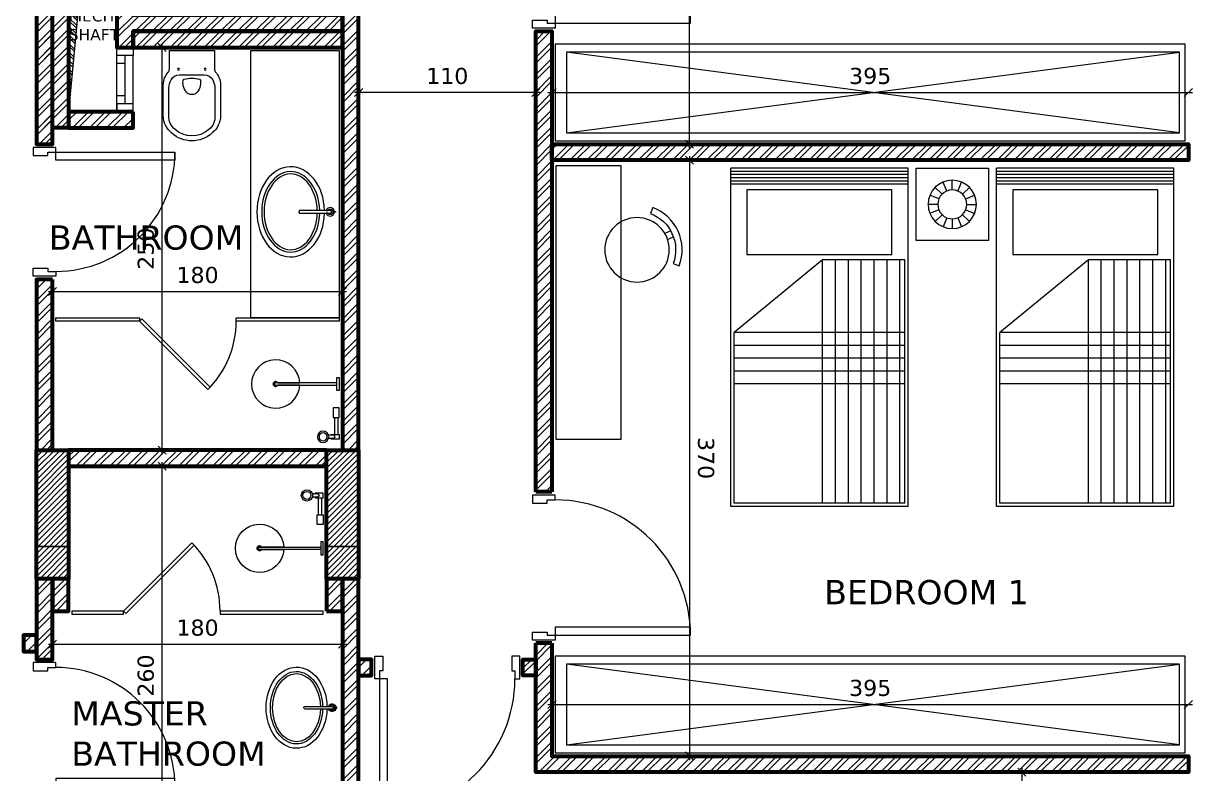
# Model space of a CAD drawing. Header units: inches. Extents: x -48 to 777, y -156 to 510.
# Drawn here: x 301.1 to 308.32, y 133.45 to 138.11 of the extents above; entities that cross this region are included whole.
import ezdxf

# ---------------------------------------------------------------- set-up
doc = ezdxf.new("R2010")
doc.units = ezdxf.units.IN
doc.header["$MEASUREMENT"] = 0
doc.set_wipeout_variables(frame=1)
doc.linetypes.add('ACAD_ISO10W100', pattern=[18, 12, -3, 0, -3])
doc.layers.get('Defpoints').update_dxf_attribs({"lineweight": 5})
for name, color, linetype, lineweight in [('A-DIM', 9, 'Continuous', 5), ('A-DOORS', 38, 'Continuous', 20), ('A-FURN1', 211, 'Continuous', 15), ('A-LEVELS', 139, 'Continuous', 20), ('A-LIMIT LOT', 235, 'ACAD_ISO10W100', 20), ('A-PILLARS', 1, 'Continuous', 60), ('A-PROJECTION2', 5, 'Continuous', 20), ('A-SANITARY', 120, 'Continuous', 5), ('A-TEXT', 50, 'Continuous', 15), ('A-WALLS', 7, 'Continuous', 60), ('A-WINDOWS', 4, 'Continuous', 20), ('D-GLASS', 171, 'Continuous', 20), ('H-OTHERS', 189, 'Continuous', 5), ('H-PILLARS', 61, 'Continuous', 5), ('H-WALLS', 51, 'Continuous', 5), ('modificat', 127, 'Continuous', 15)]:
    doc.layers.add(name, color=color, linetype=linetype, lineweight=lineweight)
doc.layers.add('HH-GREY', color=253, linetype='Continuous', lineweight=5, true_color=0x828282)
doc.layers.add('pts pc', color=7, linetype='Continuous')
doc.layers.add('str-columns', color=3, linetype='Continuous')
doc.styles.add('ROMAND', font='verdana.ttf')
doc.dimstyles.new('M-1.50', dxfattribs={"dimtxt": 0.1, "dimasz": 0.05, "dimexe": 0.025, "dimexo": 0.025, "dimgap": 0.05, "dimtad": 1, "dimlfac": 100, "dimrnd": 0.5, "dimzin": 9, "dimdsep": 46, "dimtxsty": 'ROMAND', "dimblk": 'OBLIQUE', "dimcen": 1, "dimdle": 0.025, "dimclrd": 256, "dimclre": 256, "dimclrt": 2, "dimadec": 0, "dimazin": 0, "dimtfac": 0.666667, "dimtmove": 2, "dimatfit": 3, "dimfxl": 0.04, "dimtolj": 1, "dimtzin": 5, "dimlwd": -1, "dimlwe": -1, "dimarcsym": 0})
pattern_1 = [(45, (-242.49175, -175.21088), (-0.053033009, 0.053033009), []), (45, (-242.4564, -175.21088), (-0.053033009, 0.053033009), [])]

# ---------------------------------------------------------------- blocks, each defined once
blk = doc.blocks.new('_Oblique')
at = {"color": 0, "linetype": 'ByBlock', "lineweight": -2}
blk.add_line((-0.5, -0.5), (0.5, 0.5), dxfattribs=at)
blk = doc.blocks.new('*D230')
at = {"layer": 'A-DIM', "transparency": 16777216}
for p, q in [((305.652, 137.2569), (305.2056, 137.2569)), ((305.2306, 137.2819), (305.2306, 133.5319)), ((305.652, 133.5569), (305.2056, 133.5569))]:
    blk.add_line(p, q, dxfattribs=at)
at = {"layer": 'Defpoints', "color": 0, "transparency": 16777216}
for p in [(305.677, 137.2569), (305.2306, 133.5569), (305.677, 133.5569)]:
    blk.add_point(p, dxfattribs=at)
at = {"layer": 'A-DIM', "transparency": 16777216, "xscale": 0.05, "yscale": 0.05, "zscale": 0.05}
for p, rotation in [((305.2306, 137.2569), 89.99999999999987), ((305.2306, 133.5569), 269.9999999999999)]:
    blk.add_blockref('_Oblique', p, dxfattribs=dict(at, rotation=rotation))
at = {"layer": 'A-DIM', "color": 2, "transparency": 16777216, "insert": (305.3326, 135.4069), "char_height": 0.1, "attachment_point": 5, "rotation": 270, "style": 'ROMAND'}
blk.add_mtext('\\A1;370', dxfattribs=at)
blk = doc.blocks.new('*D234')
at = {"layer": 'A-DIM', "transparency": 16777216}
for p, q in [((307.2924, 133.4819), (307.2924, 129.8319)), ((307.7139, 133.4569), (307.2674, 133.4569)), ((307.7139, 129.8569), (307.2674, 129.8569))]:
    blk.add_line(p, q, dxfattribs=at)
at = {"layer": 'Defpoints', "color": 0, "transparency": 16777216}
for p in [(307.7389, 133.4569), (307.2924, 129.8569), (307.7389, 129.8569)]:
    blk.add_point(p, dxfattribs=at)
at = {"layer": 'A-DIM', "transparency": 16777216, "xscale": 0.05, "yscale": 0.05, "zscale": 0.05}
for p, rotation in [((307.2924, 133.4569), 89.99999999907386), ((307.2924, 129.8569), 269.9999999990739)]:
    blk.add_blockref('_Oblique', p, dxfattribs=dict(at, rotation=rotation))
at = {"layer": 'A-DIM', "color": 2, "transparency": 16777216, "insert": (307.3945, 131.6569), "char_height": 0.1, "attachment_point": 5, "rotation": 270, "style": 'ROMAND'}
blk.add_mtext('\\A1;360', dxfattribs=at)
blk = doc.blocks.new('vnkhjghg')
at = {"extrusion": (0, 0, -1)}
for points in [[(-757.0152, 41.8368), (-757.0011, 41.7994, 0.414214), (-757.1411, 41.4902), (-757.1785, 41.4761, -0.414214)], [(-757.1426, 41.6552, -0.041739), (-757.1261, 41.6917), (-757.0895, 41.6751, 0.050126), (-757.106, 41.6387)]]:
    blk.add_lwpolyline(points, format="xyb", close=True, dxfattribs=at)
blk.add_circle((-756.9165, 41.5748), 0.2, dxfattribs=at)
blk = doc.blocks.new('gkjhg')
at = {"layer": 'A-FURN1', "extrusion": (0, 0, -1)}
for p, q in [((566.8796, 146.1703), (568.9796, 146.1703)), ((566.8796, 146.1703), (566.8796, 145.0703)), ((568.9796, 146.1703), (568.9796, 145.0703)), ((566.8996, 146.1503), (566.8996, 145.0903)), ((566.8996, 146.1503), (568.4096, 146.1503)), ((568.4096, 146.1503), (568.4096, 145.6403)), ((568.4446, 146.0703), (568.8446, 146.0703)), ((568.4446, 145.1703), (568.4446, 146.0703)), ((568.8446, 146.0703), (568.8446, 145.1703)), ((568.4096, 145.6403), (567.9596, 145.0903)), ((568.8446, 145.1703), (568.4446, 145.1703)), ((566.8996, 145.0903), (567.9596, 145.0903)), ((566.8796, 145.0703), (568.9796, 145.0703))]:
    blk.add_line(p, q, dxfattribs=at)
at = {"layer": 'HH-GREY', "extrusion": (0, 0, -1)}
for p, q in [((568.8796, 146.1703), (568.8796, 145.0703)), ((568.8996, 146.1703), (568.8996, 145.0703)), ((568.9196, 146.1703), (568.9196, 145.0703)), ((568.9396, 146.1703), (568.9396, 145.0703)), ((568.9596, 146.1703), (568.9596, 145.0703)), ((566.8996, 146.1203), (568.4096, 146.1203)), ((567.6396, 146.1503), (567.6396, 145.0903)), ((567.7196, 146.1503), (567.7196, 145.0903)), ((567.7996, 146.1503), (567.7996, 145.0903)), ((567.8796, 146.1503), (567.8796, 145.0903)), ((567.9596, 146.1503), (567.9596, 145.0903)), ((566.8996, 146.0403), (568.4096, 146.0403)), ((566.8996, 145.9603), (568.4096, 145.9603)), ((566.8996, 145.8803), (568.4096, 145.8803)), ((566.8996, 145.8003), (568.4096, 145.8003)), ((566.8996, 145.7203), (568.4096, 145.7203)), ((566.8996, 145.6403), (568.4096, 145.6403))]:
    blk.add_line(p, q, dxfattribs=at)
blk = doc.blocks.new('dzhgjfcgxbf')
for p, q in [((631.6, 370.288), (631.562, 370.381)), ((631.657, 370.3), (631.657, 370.4)), ((631.715, 370.288), (631.753, 370.381)), ((631.519, 370.207), (631.426, 370.245)), ((631.551, 370.256), (631.481, 370.326)), ((631.764, 370.256), (631.834, 370.326)), ((631.796, 370.207), (631.888, 370.245)), ((631.507, 370.15), (631.407, 370.15)), ((631.807, 370.15), (631.907, 370.15)), ((631.519, 370.092), (631.426, 370.054)), ((631.551, 370.044), (631.481, 369.973)), ((631.6, 370.011), (631.562, 369.919)), ((631.657, 370), (631.657, 369.9)), ((631.715, 370.011), (631.753, 369.919)), ((631.764, 370.044), (631.834, 369.973)), ((631.796, 370.092), (631.888, 370.054))]:
    blk.add_line(p, q)
for radius in [0.25, 0.15]:
    blk.add_circle((631.657, 370.15), radius)
blk = doc.blocks.new('*U34')
for points in [[(130, -160), (100, -160), (100, -20), (150, -20), (150, -110), (130, -110), (130, -160)], [(970, -160), (1000, -160), (1000, -20), (950, -20), (950, -110), (970, -110), (970, -160)], [(180, -1000), (180, -160), (130, -160), (130, -1000)]]:
    blk.add_lwpolyline(points, close=True)
blk.add_arc((130, -160), 840, 270, 0)
blk = doc.blocks.new('*U38')
for points in [[(130, -160), (100, -160), (100, -20), (150, -20), (150, -110), (130, -110), (130, -160)], [(870, -160), (900, -160), (900, -20), (850, -20), (850, -110), (870, -110), (870, -160)], [(820, -900), (820, -160), (870, -160), (870, -900)]]:
    blk.add_lwpolyline(points, close=True)
blk.add_arc((870, -160), 740, 180, 270)
blk = doc.blocks.new('*U54')
for points in [[(130, -160), (100, -160), (100, -20), (150, -20), (150, -110), (130, -110), (130, -160)], [(870, -160), (900, -160), (900, -20), (850, -20), (850, -110), (870, -110), (870, -160)], [(180, -900), (180, -160), (130, -160), (130, -900)]]:
    blk.add_lwpolyline(points, close=True)
blk.add_arc((130, -160), 740, 270, 0)
blk = doc.blocks.new('A$C4CB417C4')
blk.add_lwpolyline([(245.2, 7), (381.7, 7, -4.038071), (381.7, -7), (245.2, -7, 42.833797)], format="xyb", close=True)
at = {"ltscale": 0.1}
blk.add_lwpolyline([(0, 40), (15, 40), (15, -40), (0, -40)], close=True, dxfattribs=at)
blk.add_lwpolyline([(402, 7), (15, 7), (15, -7), (402, -7)], close=True)
for radius, start, end in [(150, 182.67477, 177.32523), (15, 207.81814, 152.18186), (12, 215.68533, 144.31467)]:
    blk.add_arc((395, 0), radius, start, end, dxfattribs=at)
blk = doc.blocks.new('A$C666D454D')
at = {"ltscale": 0.1}
for p, q in [((37, 10), (67.5, 10)), ((37, -10), (67.5, -10))]:
    blk.add_line(p, q, dxfattribs=at)
blk.add_lwpolyline([(37, 11), (47, 11), (47, 10.5), (50, 10.5), (50, 15), (0, 15), (0, -15), (50, -15), (50, -10.5), (47, -10.5), (47, -11), (37, -11, -1)], format="xyb", close=True, dxfattribs=at)
blk.add_lwpolyline([(37, -10), (37, -10), (37, -10, -1), (37, 10), (37, 10), (37, 10)], format="xyb", dxfattribs=at)
for radius in [35, 25]:
    blk.add_circle((101, 0), radius, dxfattribs=at)
blk = doc.blocks.new('A$C05B82E3A')
at = {"ltscale": 0.1}
for p, q in [((-30, 29), (-135, 29)), ((-30, 9), (-135, 9))]:
    blk.add_line(p, q, dxfattribs=at)
blk.add_lwpolyline([(30, 0), (30, 38), (-30, 38), (-30, 0)], close=True, dxfattribs=at)
at = {"ltscale": 0.1, "xscale": -1, "rotation": 270}
blk.add_blockref('A$C666D454D', (-150, 0), dxfattribs=at)
blk = doc.blocks.new('A$C114C6178')
for points in [[(177.5, -211.9, 0.16864), (147.3, -132.7, -0.198912), (140, -115), (140, 0), (-140, 0), (-140, -115, -0.198912), (-147.3, -132.7, 0.16864), (-177.5, -211.9), (-177.5, -405, 0.225866), (-126.2, -510.7, 0.390178), (126.2, -510.7, 0.225866), (177.5, -405)], [(142.8, -231.9, 0.110329), (129.5, -180.6, 0.254034), (77, -150), (-77, -150, 0.254034), (-129.5, -180.6, 0.110329), (-142.8, -231.9), (-142.8, -405, 0.247706), (-105.9, -488.7, 0.390724), (106.2, -488.4, 0.246571), (142.8, -405)], [(54.9, -185.7, 0.338204), (47.1, -176.5, 0.109547), (-47.1, -176.5, 0.38369), (-52.4, -185.7, 0.252795), (-25.1, -266.2, 0.060555), (-21, -268.7, 0.083015), (0, -272.4, 0.083015), (21, -268.7, 0.060555), (25.1, -266.2, 0.250335)]]:
    blk.add_lwpolyline(points, format="xyb", close=True)
for centre in [(-82.5, -115), (82.5, -115)]:
    blk.add_circle(centre, 5.91)
blk = doc.blocks.new('fghjgcfd')
for points in [[(114.5932, -90.6209, 0.697476), (114.5868, -90.6535), (114.5868, -90.6631, -0.791584), (114.5932, -90.6121)], [(114.6052, -90.8243, -0.509087), (114.5932, -90.8331, -0.325305), (114.5868, -90.8243), (114.5868, -90.6384, -1), (114.6052, -90.6384)], [(114.6052, -90.6631), (114.6052, -90.6535, 0.697476), (114.5988, -90.6209), (114.5988, -90.6121, -0.791584)]]:
    blk.add_lwpolyline(points, format="xyb", close=True)
blk.add_lwpolyline([(114.5988, -90.6044), (114.5932, -90.6044), (114.5932, -90.6223), (114.5988, -90.6223)], close=True)
at = {"extrusion": (0, 0, -1)}
for major_axis, ratio, start_param, end_param in [((-0.28, 0), 0.75, 7.88683, 14.104318), ((-0.25, 0), 0.72, 7.890774, 14.100375), ((-0.235, 0), 0.702128, 7.893123, 14.098025)]:
    blk.add_ellipse((114.596, -90.8834), major_axis=major_axis, ratio=ratio, start_param=start_param, end_param=end_param, dxfattribs=at)
blk = doc.blocks.new('*U32')
for p, q in [((50, 100), (350, 100)), ((50, 50), (350, 50)), ((50, 0), (350, 0)), ((300, 50), (300, 0))]:
    blk.add_line(p, q)
for points in [[(0, 100), (50, 100), (50, 0), (0, 0)], [(400, 100), (350, 100), (350, 0), (400, 0)], [(100, 50), (100, 0)]]:
    blk.add_lwpolyline(points)
blk = doc.blocks.new('*D70')
at = {"layer": 'A-DIM', "transparency": 16777216}
for p, q in [((305.652, 137.2569), (305.2056, 137.2569)), ((305.2306, 137.2819), (305.2306, 133.5319)), ((305.652, 133.5569), (305.2056, 133.5569))]:
    blk.add_line(p, q, dxfattribs=at)
at = {"layer": 'Defpoints', "color": 0, "transparency": 16777216}
for p in [(305.677, 137.2569), (305.2306, 133.5569), (305.677, 133.5569)]:
    blk.add_point(p, dxfattribs=at)
at = {"layer": 'A-DIM', "transparency": 16777216, "xscale": 0.05, "yscale": 0.05, "zscale": 0.05}
for p, rotation in [((305.2306, 137.2569), 89.99999999999987), ((305.2306, 133.5569), 269.9999999999999)]:
    blk.add_blockref('_Oblique', p, dxfattribs=dict(at, rotation=rotation))
at = {"layer": 'A-DIM', "color": 2, "transparency": 16777216, "insert": (305.3326, 135.4069), "char_height": 0.1, "attachment_point": 5, "rotation": 270, "style": 'ROMAND'}
blk.add_mtext('\\A1;370', dxfattribs=at)
blk = doc.blocks.new('*D74')
at = {"layer": 'A-DIM', "transparency": 16777216}
for p, q in [((307.2924, 133.4819), (307.2924, 129.8319)), ((307.7139, 133.4569), (307.2674, 133.4569)), ((307.7139, 129.8569), (307.2674, 129.8569))]:
    blk.add_line(p, q, dxfattribs=at)
at = {"layer": 'Defpoints', "color": 0, "transparency": 16777216}
for p in [(307.7389, 133.4569), (307.2924, 129.8569), (307.7389, 129.8569)]:
    blk.add_point(p, dxfattribs=at)
at = {"layer": 'A-DIM', "transparency": 16777216, "xscale": 0.05, "yscale": 0.05, "zscale": 0.05}
for p, rotation in [((307.2924, 133.4569), 89.99999999907351), ((307.2924, 129.8569), 269.9999999990735)]:
    blk.add_blockref('_Oblique', p, dxfattribs=dict(at, rotation=rotation))
at = {"layer": 'A-DIM', "color": 2, "transparency": 16777216, "insert": (307.3945, 131.6569), "char_height": 0.1, "attachment_point": 5, "rotation": 270, "style": 'ROMAND'}
blk.add_mtext('\\A1;360', dxfattribs=at)
blk = doc.blocks.new('*D109')
at = {"layer": 'A-DIM', "transparency": 16777216}
for p, q in [((304.3518, 133.8769), (308.3518, 133.8769)), ((304.3768, 133.8519), (304.3768, 133.8519))]:
    blk.add_line(p, q, dxfattribs=at)
at = {"layer": 'Defpoints', "color": 0, "transparency": 16777216}
for p in [(304.3768, 133.8769), (308.3268, 133.8769), (308.3268, 133.8769)]:
    blk.add_point(p, dxfattribs=at)
at = {"layer": 'A-DIM', "transparency": 16777216, "xscale": 0.05, "yscale": 0.05, "zscale": 0.05, "rotation": 180}
blk.add_blockref('_Oblique', (304.3768, 133.8769), dxfattribs=at)
at = {"layer": 'A-DIM', "transparency": 16777216, "xscale": 0.05, "yscale": 0.05, "zscale": 0.05}
blk.add_blockref('_Oblique', (308.3268, 133.8769), dxfattribs=at)
at = {"layer": 'A-DIM', "color": 2, "transparency": 16777216, "insert": (306.3518, 133.979), "char_height": 0.1, "attachment_point": 5, "style": 'ROMAND'}
blk.add_mtext('\\A1;395', dxfattribs=at)
blk = doc.blocks.new('*D110')
at = {"layer": 'A-DIM', "transparency": 16777216}
blk.add_line((304.3518, 137.6769), (308.3518, 137.6769), dxfattribs=at)
at = {"layer": 'Defpoints', "color": 0, "transparency": 16777216}
for p in [(304.3768, 137.6769), (308.3268, 137.6769), (308.3268, 137.6769)]:
    blk.add_point(p, dxfattribs=at)
at = {"layer": 'A-DIM', "transparency": 16777216, "xscale": 0.05, "yscale": 0.05, "zscale": 0.05, "rotation": 180}
blk.add_blockref('_Oblique', (304.3768, 137.6769), dxfattribs=at)
at = {"layer": 'A-DIM', "transparency": 16777216, "xscale": 0.05, "yscale": 0.05, "zscale": 0.05}
blk.add_blockref('_Oblique', (308.3268, 137.6769), dxfattribs=at)
at = {"layer": 'A-DIM', "color": 2, "transparency": 16777216, "insert": (306.3518, 137.779), "char_height": 0.1, "attachment_point": 5, "style": 'ROMAND'}
blk.add_mtext('\\A1;395', dxfattribs=at)
blk = doc.blocks.new('*D111')
at = {"layer": 'A-DIM', "transparency": 16777216}
blk.add_line((305.2306, 137.3319), (305.2306, 141.0819), dxfattribs=at)
at = {"layer": 'Defpoints', "color": 0, "transparency": 16777216}
for p in [(305.2306, 141.0569), (305.2306, 141.0569), (305.2306, 137.3569)]:
    blk.add_point(p, dxfattribs=at)
at = {"layer": 'A-DIM', "transparency": 16777216, "xscale": 0.05, "yscale": 0.05, "zscale": 0.05}
for p, rotation in [((305.2306, 141.0569), 90), ((305.2306, 137.3569), 270)]:
    blk.add_blockref('_Oblique', p, dxfattribs=dict(at, rotation=rotation))
at = {"layer": 'A-DIM', "color": 2, "transparency": 16777216, "insert": (305.1285, 139.2069), "char_height": 0.1, "attachment_point": 5, "rotation": 90, "style": 'ROMAND'}
blk.add_mtext('\\A1;370', dxfattribs=at)
blk = doc.blocks.new('*D114')
at = {"layer": 'A-DIM', "transparency": 16777216}
blk.add_line((301.9579, 135.4319), (301.9579, 137.9819), dxfattribs=at)
at = {"layer": 'Defpoints', "color": 0, "transparency": 16777216}
for p in [(301.9579, 137.9569), (301.9579, 137.9569), (301.9579, 135.4569)]:
    blk.add_point(p, dxfattribs=at)
at = {"layer": 'A-DIM', "transparency": 16777216, "xscale": 0.05, "yscale": 0.05, "zscale": 0.05}
for p, rotation in [((301.9579, 137.9569), 90), ((301.9579, 135.4569), 270)]:
    blk.add_blockref('_Oblique', p, dxfattribs=dict(at, rotation=rotation))
at = {"layer": 'A-DIM', "color": 2, "transparency": 16777216, "insert": (301.8558, 136.7069), "char_height": 0.1, "attachment_point": 5, "rotation": 90, "style": 'ROMAND'}
blk.add_mtext('\\A1;250', dxfattribs=at)
blk = doc.blocks.new('*D115')
at = {"layer": 'A-DIM', "transparency": 16777216}
for p, q in [((301.2518, 136.4408), (303.1018, 136.4408)), ((301.2768, 136.4158), (301.2768, 136.4158))]:
    blk.add_line(p, q, dxfattribs=at)
at = {"layer": 'Defpoints', "color": 0, "transparency": 16777216}
for p in [(301.2768, 136.4408), (303.0768, 136.4408), (303.0768, 136.4408)]:
    blk.add_point(p, dxfattribs=at)
at = {"layer": 'A-DIM', "transparency": 16777216, "xscale": 0.05, "yscale": 0.05, "zscale": 0.05, "rotation": 180}
blk.add_blockref('_Oblique', (301.2768, 136.4408), dxfattribs=at)
at = {"layer": 'A-DIM', "transparency": 16777216, "xscale": 0.05, "yscale": 0.05, "zscale": 0.05}
blk.add_blockref('_Oblique', (303.0768, 136.4408), dxfattribs=at)
at = {"layer": 'A-DIM', "color": 2, "transparency": 16777216, "insert": (302.1768, 136.5431), "char_height": 0.1, "attachment_point": 5, "style": 'ROMAND'}
blk.add_mtext('\\A1;180', dxfattribs=at)
blk = doc.blocks.new('*D116')
at = {"layer": 'A-DIM', "transparency": 16777216}
for p, q in [((301.2518, 134.251), (303.1018, 134.251)), ((301.2768, 134.226), (301.2768, 134.226))]:
    blk.add_line(p, q, dxfattribs=at)
at = {"layer": 'Defpoints', "color": 0, "transparency": 16777216}
for p in [(301.2768, 134.251), (303.0768, 134.251), (303.0768, 134.251)]:
    blk.add_point(p, dxfattribs=at)
at = {"layer": 'A-DIM', "transparency": 16777216, "xscale": 0.05, "yscale": 0.05, "zscale": 0.05, "rotation": 180}
blk.add_blockref('_Oblique', (301.2768, 134.251), dxfattribs=at)
at = {"layer": 'A-DIM', "transparency": 16777216, "xscale": 0.05, "yscale": 0.05, "zscale": 0.05}
blk.add_blockref('_Oblique', (303.0768, 134.251), dxfattribs=at)
at = {"layer": 'A-DIM', "color": 2, "transparency": 16777216, "insert": (302.1768, 134.3533), "char_height": 0.1, "attachment_point": 5, "style": 'ROMAND'}
blk.add_mtext('\\A1;180', dxfattribs=at)
blk = doc.blocks.new('*D117')
at = {"layer": 'A-DIM', "transparency": 16777216}
for p, q in [((301.9579, 132.7319), (301.9579, 135.3819)), ((301.9329, 132.7569), (301.9329, 132.7569))]:
    blk.add_line(p, q, dxfattribs=at)
at = {"layer": 'Defpoints', "color": 0, "transparency": 16777216}
for p in [(301.9579, 135.3569), (301.9579, 135.3569), (301.9579, 132.7569)]:
    blk.add_point(p, dxfattribs=at)
at = {"layer": 'A-DIM', "transparency": 16777216, "xscale": 0.05, "yscale": 0.05, "zscale": 0.05}
for p, rotation in [((301.9579, 135.3569), 90), ((301.9579, 132.7569), 270)]:
    blk.add_blockref('_Oblique', p, dxfattribs=dict(at, rotation=rotation))
at = {"layer": 'A-DIM', "color": 2, "transparency": 16777216, "insert": (301.8558, 134.0569), "char_height": 0.1, "attachment_point": 5, "rotation": 90, "style": 'ROMAND'}
blk.add_mtext('\\A1;260', dxfattribs=at)
blk = doc.blocks.new('*D119')
at = {"layer": 'A-DIM', "transparency": 16777216}
blk.add_line((304.3018, 137.6769), (303.1518, 137.6769), dxfattribs=at)
at = {"layer": 'Defpoints', "color": 0, "transparency": 16777216}
for p in [(303.1768, 137.6769), (303.1768, 137.6769), (304.2768, 137.6769)]:
    blk.add_point(p, dxfattribs=at)
at = {"layer": 'A-DIM', "transparency": 16777216, "xscale": 0.05, "yscale": 0.05, "zscale": 0.05, "rotation": 180}
blk.add_blockref('_Oblique', (303.1768, 137.6769), dxfattribs=at)
at = {"layer": 'A-DIM', "transparency": 16777216, "xscale": 0.05, "yscale": 0.05, "zscale": 0.05}
blk.add_blockref('_Oblique', (304.2768, 137.6769), dxfattribs=at)
at = {"layer": 'A-DIM', "color": 2, "transparency": 16777216, "insert": (303.7268, 137.7789), "char_height": 0.1, "attachment_point": 5, "style": 'ROMAND'}
blk.add_mtext('\\A1;110', dxfattribs=at)
blk = doc.blocks.new('LOT 688  TOPOGRAPHIC PLAN')
at = {"layer": 'A-LEVELS', "color": 209, "linetype": 'Continuous'}
blk.add_lwpolyline([(-315982.05416, -27920.48321), (-315980.86908, -27919.86169), (-315980.29989, -27919.60995), (-315979.74761, -27919.46966), (-315979.47813, -27919.4582), (-315979.21324, -27919.49488), (-315978.95308, -27919.58647), (-315978.69656, -27919.73275), (-315978.43799, -27919.90735), (-315978.31003, -27919.9841), (-315978.195, -27920.01549), (-315978.09345, -27919.99971), (-315978.00356, -27919.94197), (-315977.85152, -27919.7215), (-315977.72437, -27919.39578), (-315977.6076, -27919.00654), (-315977.34738, -27918.20383)], dxfattribs=at)
at = {"layer": 'A-LEVELS', "linetype": 'Continuous'}
blk.add_lwpolyline([(-315974.34089, -27924.68417), (-315974.22468, -27923.35521), (-315974.1058, -27922.7822)], dxfattribs=at)
at = {"linetype": 'Continuous'}
blk.add_wipeout([(-315996.80172, -27893.57917), (-315969.32038, -27896.23659), (-315969.32038, -27930.53073), (-315964.08799, -27936.87852), (-315964.6636, -27941.43051), (-315970.22923, -27937.16678), (-315985.1164, -27950.2257)], dxfattribs=at).dxf.layer = 'A-LIMIT LOT'

msp = doc.modelspace()

# ---------------------------------------------------------------- block references
at = {"layer": 'pts pc'}
msp.add_blockref('LOT 688  TOPOGRAPHIC PLAN', (316282.44716, 28057.10823), dxfattribs=at)

# ---------------------------------------------------------------- next in the draw order: hatches: boundary and pattern name
at = {"layer": 'H-OTHERS'}
h = msp.add_hatch(dxfattribs=at)
h.set_pattern_fill('ANSI32', color=256, scale=0.1, angle=-231.511645)
h.set_pattern_definition([(135, (293.232857, 122.987407), (-0.026516504, -0.026516504), []), (135, (293.232857, 123.005084), (-0.026516504, -0.026516504), [])])
h.paths.add_polyline_path([(301.67678, 138.65688), (301.45129, 138.34646), (301.37678, 137.55688), (301.37678, 138.65688)])
at = {"layer": 'H-PILLARS', "linetype": 'Continuous'}
h = msp.add_hatch(dxfattribs=at)
h.set_pattern_fill('ANSI31', color=256, scale=0.2)
h.set_pattern_definition([(45, (-244.241753, -178.00263), (-0.0176776695, 0.0176776695), [])])
h.paths.add_polyline_path([(301.37678, 134.65688), (301.17678, 134.65688), (301.17678, 135.45688), (301.37678, 135.45688)])
h = msp.add_hatch(dxfattribs=at)
h.set_pattern_fill('ANSI31', color=256, scale=0.2)
h.set_pattern_definition([(45, (-242.441753, -178.00263), (-0.0176776695, 0.0176776695), [])])
h.paths.add_polyline_path([(303.17678, 134.65688), (302.97678, 134.65688), (302.97678, 135.45688), (303.17678, 135.45688)])
at = {"layer": 'H-WALLS'}
h = msp.add_hatch(dxfattribs=at)
h.set_pattern_fill('ANSI32', color=256, scale=0.2)
h.set_pattern_definition(pattern_1)
h.paths.add_polyline_path([(301.27678, 140.05688), (301.17678, 140.05688), (301.17678, 137.35598), (301.27678, 137.35598)], flags=16)
h.paths.add_polyline_path([(301.37678, 137.45688), (301.27678, 137.45688), (301.27678, 138.75688), (301.37678, 138.75688)], flags=17)
h = msp.add_hatch(dxfattribs=at)
h.set_pattern_fill('ANSI32', color=256, scale=0.2)
h.set_pattern_definition(pattern_1)
h.paths.add_polyline_path([(301.37678, 139.95688), (301.27678, 139.95688), (301.27678, 140.05688), (301.37678, 140.05688)], flags=17)
h.paths.add_polyline_path([(301.27678, 140.05688), (301.17678, 140.05688), (301.17678, 137.35598), (301.27678, 137.35598)], flags=16)
h = msp.add_hatch(dxfattribs=at)
h.set_pattern_fill('ANSI32', color=256, scale=0.2)
h.set_pattern_definition(pattern_1)
h.paths.add_polyline_path([(301.77678, 138.15688), (303.07678, 138.15688), (303.07678, 138.25688), (301.77678, 138.25688)], flags=16)
h.paths.add_polyline_path([(301.77678, 137.95688), (303.07678, 137.95688), (303.07678, 138.05688), (301.77678, 138.05688)], flags=16)
h.paths.add_polyline_path([(303.07678, 138.15688), (301.77678, 138.15688), (301.77678, 138.25688), (301.67678, 138.25688), (301.67678, 137.95688), (301.77678, 137.95688), (301.77678, 138.05688), (303.07678, 138.05688)], flags=16)
h.paths.add_polyline_path([(303.17678, 138.85779), (303.07678, 138.85779), (303.07678, 135.45688), (303.17678, 135.45688)], flags=17)
h = msp.add_hatch(dxfattribs=at)
h.set_pattern_fill('ANSI32', color=256, scale=0.2)
h.set_pattern_definition(pattern_1)
edge = h.paths.add_edge_path()
edge.add_line((304.27678, 135.19689), (304.27678, 138.05688))
edge.add_line((304.27678, 138.05688), (304.37678, 138.05688))
edge.add_line((304.37678, 138.05688), (304.37678, 135.19689))
h = msp.add_hatch(dxfattribs=at)
h.set_pattern_fill('ANSI32', color=256, scale=0.2)
h.set_pattern_definition(pattern_1)
h.paths.add_polyline_path([(301.77678, 137.55688), (301.37678, 137.55688), (301.37678, 137.45688), (301.77678, 137.45688)], flags=17)
h = msp.add_hatch(dxfattribs=at)
h.set_pattern_fill('ANSI32', color=256, scale=0.2)
h.set_pattern_definition(pattern_1)
h.paths.add_polyline_path([(304.37678, 137.25688), (304.37678, 137.35688), (308.32678, 137.35688), (308.32678, 137.25688)], flags=17)
h = msp.add_hatch(dxfattribs=at)
h.set_pattern_fill('ANSI32', color=256, scale=0.2)
h.set_pattern_definition(pattern_1)
h.paths.add_polyline_path([(301.27678, 136.51598), (301.17678, 136.51598), (301.17678, 135.45688), (301.27678, 135.45688)], flags=17)
h = msp.add_hatch(dxfattribs=at)
h.set_pattern_fill('ANSI32', color=256, scale=0.2)
h.set_pattern_definition(pattern_1)
h.paths.add_polyline_path([(302.97678, 135.45688), (301.37678, 135.45688), (301.37678, 135.35688), (302.97678, 135.35688)], flags=17)
h = msp.add_hatch(dxfattribs=at)
h.set_pattern_fill('ANSI32', color=256, scale=0.2)
h.set_pattern_definition(pattern_1)
h.paths.add_polyline_path([(301.27678, 134.65688), (301.17678, 134.65688), (301.17678, 134.15688), (301.27678, 134.15688)], flags=17)
h = msp.add_hatch(dxfattribs=at)
h.set_pattern_fill('ANSI32', color=256, scale=0.2)
h.set_pattern_definition(pattern_1)
h.paths.add_polyline_path([(301.27678, 134.45713), (301.37678, 134.45713), (301.37678, 134.65688), (301.27678, 134.65688)], flags=17)
h = msp.add_hatch(dxfattribs=at)
h.set_pattern_fill('ANSI32', color=256, scale=0.2)
h.set_pattern_definition(pattern_1)
h.paths.add_polyline_path([(302.97678, 134.45713), (303.07678, 134.45713), (303.07678, 134.65688), (302.97678, 134.65688)], flags=16)
h.paths.add_polyline_path([(301.77678, 132.65688), (303.07678, 132.65688), (303.07678, 132.75688), (301.77678, 132.75688)], flags=16)
h.paths.add_polyline_path([(301.77678, 132.45688), (303.07678, 132.45688), (303.07678, 132.55688), (301.77678, 132.55688)], flags=16)
h.paths.add_polyline_path([(301.77678, 132.55688), (303.07678, 132.55688), (303.07678, 131.85688), (303.17678, 131.85688), (303.17678, 134.65688), (303.07678, 134.65688), (303.07678, 132.65688), (301.77678, 132.65688), (301.77678, 132.75688), (301.67678, 132.75688), (301.67678, 132.45688), (301.77678, 132.45688)], flags=17)
h = msp.add_hatch(dxfattribs=at)
h.set_pattern_fill('ANSI32', color=256, scale=0.2)
h.set_pattern_definition(pattern_1)
h.paths.add_polyline_path([(301.17678, 134.30688), (301.09678, 134.30688), (301.09678, 134.20688), (301.17678, 134.20688)], flags=17)
h = msp.add_hatch(dxfattribs=at)
h.set_pattern_fill('ANSI32', color=256, scale=0.2)
h.set_pattern_definition(pattern_1)
h.paths.add_polyline_path([(304.37678, 134.25689), (304.27681, 134.25689), (304.27681, 133.45689), (308.32678, 133.45688), (308.32678, 133.55688), (304.37678, 133.55688)], flags=17)
h = msp.add_hatch(dxfattribs=at)
h.set_pattern_fill('ANSI32', color=256, scale=0.2)
h.set_pattern_definition(pattern_1)
h.paths.add_polyline_path([(303.17678, 134.05688), (303.25678, 134.05688), (303.25678, 134.15688), (303.17678, 134.15688)], flags=17)
h = msp.add_hatch(dxfattribs=at)
h.set_pattern_fill('ANSI32', color=256, scale=0.2)
h.set_pattern_definition(pattern_1)
h.paths.add_polyline_path([(304.27678, 134.05688), (304.19678, 134.05688), (304.19678, 134.15688), (304.27678, 134.15688)], flags=17)

# ---------------------------------------------------------------- next in the draw order: linework, layer by layer
at = {"layer": 'A-FURN1'}
msp.add_lwpolyline([(304.40353, 137.22332), (304.80353, 137.22332), (304.80353, 135.52332), (304.40353, 135.52332)], close=True, dxfattribs=at)
at = {"layer": 'A-FURN1', "extrusion": (0, 0, -1)}
msp.add_lwpolyline([(-307.08671, 137.20701), (-307.08671, 136.75701), (-306.63671, 136.75701), (-306.63671, 137.20701)], close=True, dxfattribs=at)
at = {"layer": 'A-PILLARS'}
for points in [[(301.37678, 134.65688), (301.17678, 134.65688), (301.17678, 135.45688), (301.37678, 135.45688)], [(303.17678, 134.65688), (302.97678, 134.65688), (302.97678, 135.45688), (303.17678, 135.45688)]]:
    msp.add_lwpolyline(points, close=True, dxfattribs=at)
at = {"layer": 'A-PROJECTION2'}
msp.add_lwpolyline([(301.37678, 137.55688), (301.67678, 137.55688), (301.67678, 138.65688), (301.37678, 138.65688)], close=True, dxfattribs=at)
at = {"layer": 'A-SANITARY'}
msp.add_lwpolyline([(303.05678, 136.27688), (302.50678, 136.27688), (302.50678, 137.93688), (303.05678, 137.93688), (303.05678, 137.92359), (303.05678, 137.92359)], close=True, dxfattribs=at)
at = {"layer": 'A-WALLS'}
for points in [[(301.27678, 140.05688), (301.17678, 140.05688), (301.17678, 137.35598), (301.27678, 137.35598)], [(301.37678, 137.45688), (301.27678, 137.45688), (301.27678, 138.75688), (301.37678, 138.75688)], [(303.07678, 138.15688), (301.77678, 138.15688), (301.77678, 138.25688), (301.67678, 138.25688), (301.67678, 138.25688), (301.67678, 137.95688), (301.67678, 137.95688), (301.77678, 137.95688), (301.77678, 138.05688), (303.07678, 138.05688)], [(301.77678, 137.55688), (301.37678, 137.55688), (301.37678, 137.45688), (301.77678, 137.45688)], [(301.27678, 136.51598), (301.17678, 136.51598), (301.17678, 135.45688), (301.27678, 135.45688)], [(302.97678, 135.45688), (301.37678, 135.45688), (301.37678, 135.35688), (302.97678, 135.35688)], [(301.27678, 134.65688), (301.17678, 134.65688), (301.17678, 134.15688), (301.27678, 134.15688)], [(301.27678, 134.45713), (301.37678, 134.45713), (301.37678, 134.65688), (301.27678, 134.65688)], [(301.77678, 132.55688), (303.07678, 132.55688), (303.07678, 131.85688), (303.17678, 131.85688), (303.17678, 134.65688), (303.07678, 134.65688), (303.07678, 132.65688), (301.77678, 132.65688), (301.77678, 132.75688), (301.77678, 132.75688), (301.67678, 132.75688), (301.67678, 132.45688), (301.77678, 132.45688), (301.77678, 132.45688)], [(302.97678, 134.45713), (303.07678, 134.45713), (303.07678, 134.65688), (302.97678, 134.65688)], [(301.17678, 134.30688), (301.09678, 134.30688), (301.09678, 134.20688), (301.17678, 134.20688)], [(303.17678, 134.05688), (303.25678, 134.05688), (303.25678, 134.15688), (303.17678, 134.15688)], [(304.27678, 134.05688), (304.19678, 134.05688), (304.19678, 134.15688), (304.27678, 134.15688)]]:
    msp.add_lwpolyline(points, close=True, dxfattribs=at)
at = {"layer": 'A-WALLS', "linetype": 'Continuous'}
for points in [[(303.17678, 138.85779), (303.07678, 138.85779), (303.07678, 135.45688), (303.17678, 135.45688)], [(301.77678, 137.95688), (303.07678, 137.95688), (303.07678, 138.05688), (301.77678, 138.05688)], [(304.37678, 137.25688), (304.37678, 137.35688), (308.32678, 137.35688), (308.32678, 137.25688)]]:
    msp.add_lwpolyline(points, close=True, dxfattribs=at)
for points in [[(304.27678, 135.19689), (304.27678, 138.05688), (304.37678, 138.05688), (304.37678, 135.19689)], [(304.37678, 134.25689), (304.37678, 133.55688), (308.32678, 133.55688), (308.32678, 133.45688), (304.27681, 133.45689), (304.27681, 134.25689)]]:
    msp.add_lwpolyline(points, dxfattribs=at)
at = {"layer": 'A-WALLS'}
for points in [[(304.37678, 135.19689), (304.27678, 135.19689)], [(304.37678, 134.25689), (304.27681, 134.25689)]]:
    msp.add_lwpolyline(points, dxfattribs=at)
at = {"layer": 'D-GLASS'}
for points in [[(301.81678, 136.25688), (301.29678, 136.25689), (301.29678, 136.27689), (301.81678, 136.27688), (301.81678, 136.25688)], [(303.05678, 136.25688), (302.41678, 136.25688), (302.41678, 136.27688), (303.05678, 136.27688), (303.05678, 136.25688)], [(302.24104, 135.83262), (301.81678, 136.25688), (301.83092, 136.27103), (302.25518, 135.84676), (302.24104, 135.83262)], [(302.14104, 134.88115), (301.71678, 134.45688), (301.73092, 134.44274), (302.15518, 134.86701), (302.14104, 134.88115)], [(301.71678, 134.45688), (301.39678, 134.45713), (301.39678, 134.43713), (301.71678, 134.43688), (301.71678, 134.45688)], [(302.95678, 134.45688), (302.31678, 134.45688), (302.31678, 134.43688), (302.95678, 134.43688), (302.95678, 134.45688)]]:
    msp.add_lwpolyline(points, dxfattribs=at)
for centre, start, end in [((301.81678, 136.25688), 314.999823, 0), ((301.71678, 134.45688), 0, 45.000177)]:
    msp.add_arc(centre, 0.6, start, end, dxfattribs=at)
at = {"layer": 'H-OTHERS'}
msp.add_lwpolyline([(301.67678, 138.65688), (301.45129, 138.34646), (301.37678, 137.55688), (301.37678, 138.65688), (301.67678, 138.65688)], dxfattribs=at)
at = {"layer": 'modificat'}
for p, q in [((304.46763, 137.42688), (308.27114, 137.92688)), ((308.27114, 137.42688), (304.46763, 137.92688)), ((304.46763, 133.62688), (308.27114, 134.12688)), ((308.27114, 133.62688), (304.46763, 134.12688))]:
    msp.add_line(p, q, dxfattribs=at)
for points in [[(304.39678, 137.37688), (308.30678, 137.37688), (308.30678, 137.97688), (304.39678, 137.97688)], [(304.46763, 137.42688), (308.27114, 137.42688), (308.27114, 137.92688), (304.46763, 137.92688)], [(304.39678, 133.57688), (308.30678, 133.57688), (308.30678, 134.17688), (304.39678, 134.17688)], [(304.46763, 133.62688), (308.27114, 133.62688), (308.27114, 134.12688), (304.46763, 134.12688)]]:
    msp.add_lwpolyline(points, close=True, dxfattribs=at)
at = {"layer": 'str-columns'}
for points in [[(301.17678, 134.85688), (301.37678, 134.85688), (301.37678, 135.45688), (301.17678, 135.45688)], [(302.97678, 134.85688), (303.17678, 134.85688), (303.17678, 135.45688), (302.97678, 135.45688)]]:
    msp.add_lwpolyline(points, close=True, dxfattribs=at)

# ---------------------------------------------------------------- next in the draw order: block references
at = {"layer": 'A-DOORS', "xscale": 0.0009999999999906, "yscale": 0.0009999999999906, "zscale": 0.0009999999999906, "rotation": 90.00000000000001}
for name, p in [('*U34', (304.23678, 137.97688)), ('*U38', (301.13678, 136.43598)), ('*U34', (304.23678, 134.17689)), ('*U54', (301.13678, 133.23688))]:
    msp.add_blockref(name, p, dxfattribs=at)
at = {"layer": 'A-DOORS', "xscale": 0.0009999999999906, "yscale": 0.0009999999999906, "zscale": 0.0009999999999906}
msp.add_blockref('*U34', (303.17678, 134.19688), dxfattribs=at)
at = {"layer": 'A-FURN1', "xscale": -1, "rotation": 270.0000000218399}
for p in [(160.41638, -431.77262), (162.06638, -431.77262)]:
    msp.add_blockref('gkjhg', p, dxfattribs=at)
at = {"layer": 'A-FURN1', "extrusion": (0, 0, -1), "xscale": 0.5999999999999996, "yscale": 0.5999999999999996, "zscale": 0.5999999999999996, "rotation": 269.9996903709664}
msp.add_blockref('dzhgjfcgxbf', (-528.94941, 515.97767), dxfattribs=at)
at = {"layer": 'A-FURN1'}
msp.add_blockref('vnkhjghg', (-452.01187, 95.12537), dxfattribs=at)
at = {"layer": 'A-SANITARY', "extrusion": (0, 0, -1), "xscale": 0.001000000000885, "yscale": 0.001000000000885, "zscale": -0.001000000000885}
msp.add_blockref('A$C114C6178', (-302.14178, 137.93688), dxfattribs=at)
at = {"layer": 'A-SANITARY', "xscale": -1, "rotation": 270}
msp.add_blockref('fghjgcfd', (393.63852, 22.33997), dxfattribs=at)
at = {"layer": 'A-SANITARY'}
for name, p, xscale, yscale, zscale, rotation in [('A$C4CB417C4', (303.05678, 135.86688), 0.001000000000885, 0.001000000000885, 0.001000000000885, 180), ('A$C05B82E3A', (303.05678, 135.6887), 0.001000000000885, 0.001000000000885, 0.001000000000885, 90.00000000000001), ('A$C05B82E3A', (302.95678, 135.02507), -0.001000000000885, 0.001000000000885, 0.001000000000885, 90), ('fghjgcfd', (384.58632, 236.99329), 0.9, 0.9, 0.9, 270)]:
    msp.add_blockref(name, p, dxfattribs=dict(at, xscale=xscale, yscale=yscale, zscale=zscale, rotation=rotation))
at = {"layer": 'A-SANITARY', "xscale": -0.001000000000885, "yscale": 0.001000000000885, "zscale": 0.001000000000885}
msp.add_blockref('A$C4CB417C4', (302.95678, 134.84688), dxfattribs=at)
at = {"layer": 'A-WINDOWS', "xscale": -0.0009999999999906004, "yscale": 0.0009999999999906004, "zscale": 0.0009999999999906004, "rotation": 270}
msp.add_blockref('*U32', (301.67678, 137.55688), dxfattribs=at)

# ---------------------------------------------------------------- next in the draw order: texts
at = {"layer": 'A-TEXT', "attachment_point": 1, "style": 'ROMAND'}
for s, insert, char_height, width in [('MECH.\\PSHAFT', (301.37702, 138.18792), 0.07, 0.6766314), ('BATHROOM ', (301.25394, 136.85137), 0.15, 2.3447222), ('BEDROOM 1', (306.06637, 134.64948, -95), 0.15, 2.3447222), ('MASTER \\PBATHROOM ', (301.39304, 133.89689), 0.15, 2.3447222)]:
    msp.add_mtext(s, dxfattribs=dict(at, insert=insert, char_height=char_height, width=width))

# ---------------------------------------------------------------- next in the draw order: dimensions: what is measured, and where the dimension line sits
at = {"layer": 'A-DIM'}
for base, p1, p2, angle, picture, middle in [((305.23056, 141.05688), (305.23056, 137.35688), (305.23056, 141.05688), 90, '*D111', (305.12848, 139.20688)), ((301.95787, 137.95688), (301.95787, 135.45688), (301.95787, 137.95688), 270, '*D114', (301.85579, 136.70688)), ((303.07678, 136.44079), (301.27678, 136.44079), (303.07678, 136.44079), 360, '*D115', (302.17678, 136.54307)), ((301.95787, 135.35688), (301.95787, 132.75688), (301.95787, 135.35688), 90, '*D117', (301.85579, 134.05688))]:
    dim = msp.add_linear_dim(base=base, p1=p1, p2=p2, angle=angle, dimstyle='M-1.50', dxfattribs=at)
    dim.commit()
    dim.dimension.update_dxf_attribs({"geometry": picture, "text_midpoint": middle})
for base, p1, p2, picture, middle in [((303.17678, 137.67688), (304.27678, 137.67688), (303.17678, 137.67688), '*D119', (303.72678, 137.77893)), ((308.32678, 137.67688), (304.37678, 137.67688), (308.32678, 137.67688), '*D110', (306.35178, 137.77897)), ((303.07678, 134.25098), (301.27678, 134.25098), (303.07678, 134.25098), '*D116', (302.17678, 134.35327)), ((308.32678, 133.87688), (304.37678, 133.87688), (308.32678, 133.87688), '*D109', (306.35178, 133.97897))]:
    dim = msp.add_linear_dim(base=base, p1=p1, p2=p2, dimstyle='M-1.50', dxfattribs=at)
    dim.commit()
    dim.dimension.update_dxf_attribs({"geometry": picture, "text_midpoint": middle})
for p1, p2, picture, middle in [((305.677, 137.25688), (305.677, 133.55688), '*D230', (305.33264, 135.40688)), ((305.677, 137.25688), (305.677, 133.55688), '*D70', (305.33264, 135.40688)), ((307.73885, 133.45688), (307.73885, 129.85688), '*D234', (307.39449, 131.65688)), ((307.73885, 133.45688), (307.73885, 129.85688), '*D74', (307.39449, 131.65688))]:
    dim = msp.add_aligned_dim(p1=p1, p2=p2, distance=-0.44644, dimstyle='M-1.50', dxfattribs=at)
    dim.commit()
    dim.dimension.update_dxf_attribs({"geometry": picture, "text_midpoint": middle})

doc.saveas('drawing.dxf')
